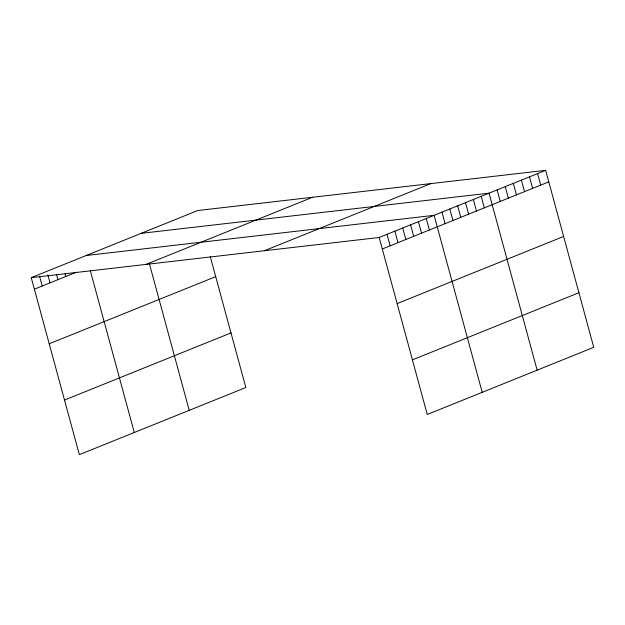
<?xml version="1.0" encoding="UTF-8"?>
<svg xmlns="http://www.w3.org/2000/svg" width="625" height="625" viewBox="0 0 625 625"><rect width="100%" height="100%" fill="white"/><g stroke="black" fill="none" stroke-linecap="round" stroke-linejoin="round"><path stroke-width="0.94" d="M31.25 277.664L197.742 210.531L545.664 170.344L593.75 347.336L427.258 414.469L379.172 237.484L31.25 277.664L79.336 454.656L245.828 387.516L210.266 256.625M34.375 289.172L76.234 272.289M146.062 264.406L312.555 197.273M264.359 250.742L430.852 183.609M49.211 343.781L215.703 276.648M379.172 237.484L545.664 170.344M382.297 248.984L548.789 181.852M64.5 400.047L230.992 332.914M397.133 303.594L563.625 236.461M412.422 359.859L578.914 292.727M141.133 233.359L489.055 193.172L537.141 370.164M86.195 255.508L434.117 215.328L482.203 392.312M537.578 173.609L540.703 185.117M529.492 176.867L532.617 188.375M521.406 180.133L524.531 191.633M513.312 183.391L516.445 194.898M505.227 186.648L508.359 198.156M497.141 189.914L500.266 201.422M481.203 196.336L484.336 207.844M473.359 199.5L476.484 211.008M465.508 202.664L468.633 214.172M457.656 205.836L460.789 217.336M449.812 209L452.938 220.5M441.961 212.164L445.086 223.672M426.266 218.492L429.391 230M418.414 221.656L421.539 233.164M410.57 224.82L413.695 236.328M402.719 227.984L405.844 239.492M394.867 231.148L397.992 242.656M387.023 234.312L390.148 245.82M149.211 263.062L189.219 410.344M90.305 270.656L134.281 432.5M65.047 273.859L65.773 276.516M56.477 274.367L57.922 279.68M47.906 274.875L50.07 282.844M39.578 276.273L42.227 286.008"/></g></svg>
